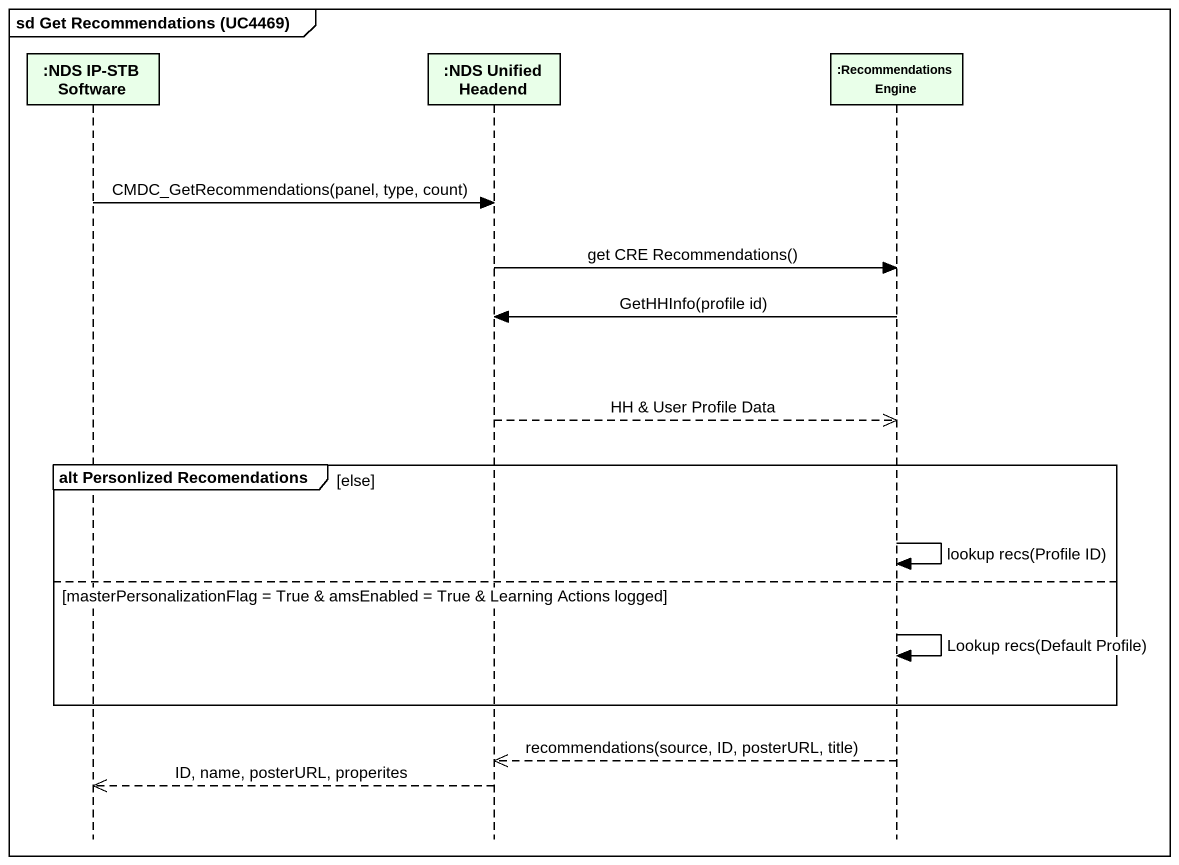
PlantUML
@startuml
mainframe sd Get Recommendations (UC4469)
hide footbox
participant ":NDS IP-STB Software" as NDS_IP_STB_Software #E9FFE9
participant ":NDS Unified Headend" as NDS_Unified_Headend #E9FFE9
participant ":Recommendations Engine" as Recommendations_Engine #E9FFE9

NDS_IP_STB_Software -> NDS_Unified_Headend : CMDC_GetRecommendations(panel, type, count)
NDS_Unified_Headend -> Recommendations_Engine : get CRE Recommendations()
Recommendations_Engine -> NDS_Unified_Headend : GetHHInfo(profile id)
NDS_Unified_Headend -->> Recommendations_Engine : HH & User Profile Data
group alt Personlized Recomendations [else]
  Recommendations_Engine -> Recommendations_Engine : lookup recs(Profile ID)
else masterPersonalizationFlag = True & amsEnabled = True & Learning Actions logged
  Recommendations_Engine -> Recommendations_Engine : Lookup recs(Default Profile)
end
Recommendations_Engine -->> NDS_Unified_Headend : recommendations(source, ID, posterURL, title)
NDS_Unified_Headend -->> NDS_IP_STB_Software : ID, name, posterURL, properites
@enduml
